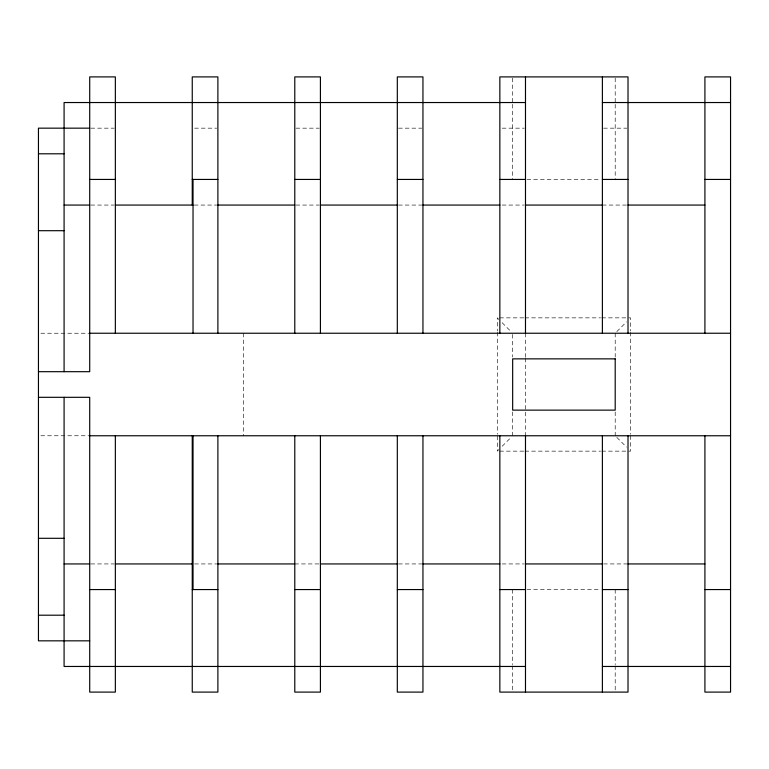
<?xml version="1.0" encoding="UTF-8"?>
<svg xmlns="http://www.w3.org/2000/svg" width="769" height="769" viewBox="0 0 769 769"><rect width="100%" height="100%" fill="white"/><g stroke="black" fill="none" stroke-linecap="round" stroke-linejoin="round"><path stroke-width="0.58" stroke-dasharray="3.85 2.88" d="M498.908 449.529L497.283 451.143L497.283 435.533M502.147 446.289L511.049 437.388M616.815 331.612L626.533 321.903M90.886 128.163L114.187 128.163M194.576 128.163L216.714 128.163M295.95 128.163L319.25 128.163M398.486 128.163L421.787 128.163M502.176 128.163L524.314 128.163M603.55 128.163L626.85 128.163M526.976 179.437L600.897 179.437M90.886 205.063L114.187 205.063M194.211 205.063L216.704 205.063M295.95 205.063L319.25 205.063M398.486 205.063L421.787 205.063M502.176 205.063L524.314 205.063M602.387 205.063L626.85 205.063M499.687 317.857L523.708 317.857M524.91 317.857L600.56 317.857M601.762 317.857L630.58 317.857L630.58 331.064M40.853 333.237L88.82 333.237M40.853 435.763L88.82 435.763M499.687 451.143L523.708 451.143M524.91 451.143L600.56 451.143M601.762 451.143L630.58 451.143L630.58 435.533M90.886 563.937L114.187 563.937M194.576 563.937L216.714 563.937M294.787 563.937L319.25 563.937M398.486 563.937L421.787 563.937M502.176 563.937L524.314 563.937M603.55 563.937L626.85 563.937M526.976 589.563L600.897 589.563M498.908 319.471L497.283 317.857L497.283 331.064M502.147 322.711L511.049 331.612M616.815 437.388L626.533 447.097M630.58 332.266L630.58 434.331M615.2 78.092L615.2 103.133M615.2 104.324L615.2 179.437M615.2 333.237L615.2 357.076M615.2 411.924L615.2 435.763M615.2 589.563L615.2 664.676M615.2 665.867L615.2 690.908M525.487 333.237L525.487 358.075M525.487 358.267L525.487 435.763M512.663 78.092L512.663 103.133M512.663 104.324L512.663 179.437M512.663 334.428L512.663 357.076M512.663 411.924L512.663 435.763M512.663 589.563L512.663 664.676M512.663 665.867L512.663 690.908M497.283 332.266L497.283 434.331M243.513 333.237L243.513 435.763"/><path stroke-width="1.15" d="M525.487 102.537L64.087 102.537L64.087 371.687M602.387 102.537L730.55 102.537M89.713 128.163L38.45 128.163L38.45 640.837L89.713 640.837M38.45 153.8L64.087 153.8M89.713 179.437L115.35 179.437M192.25 179.437L217.887 179.437M294.787 179.437L320.413 179.437M397.313 179.437L422.95 179.437M499.85 179.437L525.487 179.437M602.387 179.437L628.013 179.437M704.913 179.437L730.55 179.437M64.087 205.063L89.713 205.063M115.35 205.063L193.029 205.063M217.887 205.063L294.787 205.063M320.413 205.063L397.313 205.063M422.95 205.063L499.85 205.063M525.487 205.063L602.387 205.063M628.013 205.063L704.913 205.063M38.45 230.7L64.087 230.7M89.713 333.237L730.55 333.237M38.45 371.687L89.713 371.687L89.713 76.9L115.35 76.9L115.35 333.237M38.45 397.313L89.713 397.313L89.713 692.1L115.35 692.1L115.35 435.763M89.713 435.763L730.55 435.763M38.45 538.3L64.087 538.3M64.087 563.937L89.713 563.937M115.35 563.937L192.25 563.937M217.887 563.937L294.787 563.937M320.413 563.937L397.313 563.937M422.95 563.937L499.85 563.937M525.487 563.937L602.387 563.937M628.013 563.937L704.913 563.937M89.713 589.563L115.35 589.563M192.25 589.563L217.887 589.563M294.787 589.563L320.413 589.563M397.313 589.563L422.95 589.563M499.85 589.563L525.487 589.563M602.387 589.563L628.013 589.563M704.913 589.563L730.55 589.563M38.45 615.2L64.087 615.2M525.487 666.463L64.087 666.463L64.087 397.313M602.387 666.463L730.55 666.463M704.913 333.237L704.913 76.9L730.55 76.9L730.55 692.1L704.913 692.1L704.913 435.763M628.013 333.237L628.013 76.9L499.85 76.9L499.85 333.237M628.013 435.763L628.013 692.1L499.85 692.1L499.85 435.763M602.387 76.9L602.387 333.237M602.387 435.763L602.387 692.1M525.487 76.9L525.487 333.237M525.487 435.763L525.487 692.1M422.95 333.237L422.95 76.9L397.313 76.9L397.313 333.237M422.95 435.763L422.95 692.1L397.313 692.1L397.313 435.763M320.413 333.237L320.413 76.9L294.787 76.9L294.787 333.237M320.413 435.763L320.413 692.1L294.787 692.1L294.787 435.763M217.887 333.237L217.887 76.9L192.25 76.9L192.25 205.063M217.887 435.763L217.887 692.1L192.25 692.1L192.25 435.763M193.029 179.437L193.029 333.237M193.029 435.763L193.029 589.563M615.2 358.863L512.663 358.863L512.663 410.137L615.2 410.137L615.2 358.863"/></g></svg>
